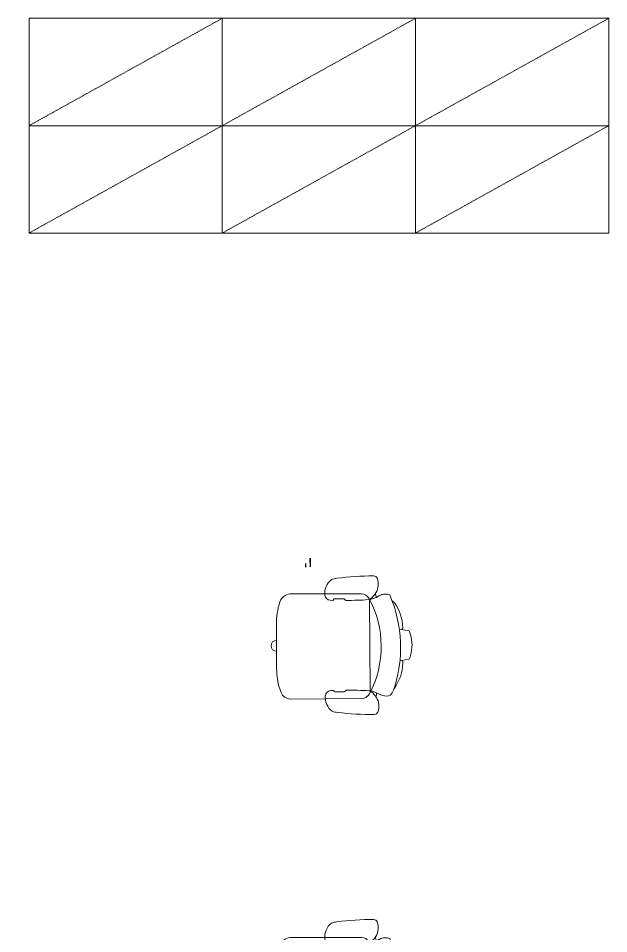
# Model space of a CAD drawing. Header units: inches. Extents: x 478327 to 492265, y -26791 to -22136.
# Drawn here: x 482295.9 to 482419.6, y -23918 to -23726.1 of the extents above; entities that cross this region are included whole.
import ezdxf

# ---------------------------------------------------------------- set-up
doc = ezdxf.new("R2010")
doc.units = ezdxf.units.IN
doc.header["$MEASUREMENT"] = 0
doc.linetypes.add('HIDDEN2', pattern=[0.1875, 0.125, -0.0625])
doc.linetypes.add('TRATTEGGIATA2', pattern=[9.525, 6.35, -3.175])
doc.layers.add('A-furniture', color=8, linetype='Continuous', lineweight=9)
doc.layers.add('I-FURN', color=1, linetype='Continuous')

# ---------------------------------------------------------------- blocks, each defined once
blk = doc.blocks.new('1505774114')
for p, q in [((381, 1577, 616), (411, 1577, 616)), ((413, 1557, 26), (395, 1557, 26)), ((2781, 1557, 26), (2799, 1557, 26)), ((2813, 1577, 616), (2783, 1577, 616)), ((381, -23, 616), (411, -23, 616)), ((413, -3, 26), (395, -3, 26)), ((2781, -3, 26), (2799, -3, 26)), ((2813, -23, 616), (2783, -23, 616))]:
    blk.add_line(p, q)
at = {"extrusion": (1.22461e-16, 1, 0)}
for centre, radius in [((-381, 586, 1577), 10.5), ((-381, 586, 1577), 8.5), ((-2813, 586, 1577), 10.5), ((-2813, 586, 1577), 8.5)]:
    blk.add_circle(centre, radius, dxfattribs=at)
at = {"extrusion": (0, -1, 0)}
for centre, radius in [((381, 586, 23), 10.5), ((381, 586, 23), 8.5), ((2813, 586, 23), 10.5), ((2813, 586, 23), 8.5)]:
    blk.add_circle(centre, radius, dxfattribs=at)
blk = doc.blocks.new('A$C6A0E07C9')
at = {"layer": 'A-furniture'}
for p, q in [((-0.2138, 0.2718), (0.1182, 0.2876)), ((-0.0121, 0.2424), (-0.025, 0.2422)), ((-0.0115, 0.2426), (-0.0121, 0.2424)), ((-0.0112, 0.2428), (-0.0115, 0.2426)), ((-0.0079, 0.2484), (-0.0112, 0.2428)), ((0.0377, 0.2515), (-0.0033, 0.2499)), ((0.0418, 0.2505), (0.045, 0.2473)), ((0.045, 0.2473), (0.0464, 0.2461)), ((0.0464, 0.2461), (0.0478, 0.2453)), ((0.0478, 0.2453), (0.0485, 0.2451)), ((0.1585, 0.2497), (0.1792, -0.1667)), ((-0.2691, 0.1773), (-0.2664, 0.2046)), ((0.3152, 0.1516), (0.3188, 0.1294)), ((0.3146, 0.1213), (0.3056, 0.1197)), ((0.3131, 0.1211), (0.3466, 0.116)), ((0.3514, 0.1128), (0.36, 0.0876)), ((0.36, 0.0876), (0.3659, 0.0513)), ((-0.2841, 0.0379), (-0.2762, 0.0438)), ((-0.2762, 0.0438), (-0.2666, 0.0462)), ((0.3659, 0.0513), (0.3636, 0.0146)), ((-0.2907, 0.0196), (-0.2893, 0.0294)), ((-0.2883, 0.01), (-0.2907, 0.0196)), ((-0.2893, 0.0294), (-0.2841, 0.0379)), ((-0.2824, 0.002), (-0.2883, 0.01)), ((-0.2739, -0.003), (-0.2824, 0.002)), ((0.3636, 0.0146), (0.3576, -0.0113)), ((-0.2641, -0.0045), (-0.2739, -0.003)), ((0.3108, -0.0224), (0.3218, -0.0234)), ((0.3197, -0.023), (0.3546, -0.0146)), ((0.3546, -0.0146), (0.3564, -0.0132)), ((0.3564, -0.0132), (0.3576, -0.0113)), ((0.2962, -0.1472), (0.2839, -0.1595)), ((-0.1895, -0.2174), (0.1433, -0.1996)), ((0.0087, -0.176), (-0.0042, -0.1772)), ((0.0094, -0.1763), (0.0087, -0.176)), ((0.0097, -0.1764), (0.0094, -0.1763)), ((0.0135, -0.1816), (0.0097, -0.1764)), ((0.0591, -0.1802), (0.0183, -0.1827)), ((0.0631, -0.1788), (0.066, -0.1753)), ((0.066, -0.1753), (0.0673, -0.174)), ((0.0673, -0.174), (0.0686, -0.173)), ((0.0686, -0.173), (0.0692, -0.1728))]:
    blk.add_line(p, q, dxfattribs=at)
for centre, radius, start, end in [((0.0065, 0.2825), 0.0635, 94.0792, 117.5938), ((0.2241, -0.8917), 1.2574, 92.3594, 100.1757), ((0.1721, 0.3454), 0.0192, 28.1256, 89.2436), ((0.1209, 0.3234), 0.0749, 330.3794, 24.513), ((0.0274, 0.2777), 0.0792, 129.4999, 189.1152), ((-0.21, 0.2233), 0.0487, 94.526, 161.0109), ((-0.0222, 0.2712), 0.0292, 192.0047, 264.4409), ((0.117, 0.2414), 0.0463, 34.0902, 88.4441), ((0.1493, 0.274), 0.0211, 279.8693, 313.3434), ((-0.2488, 0.0248), 0.4712, 334.5973, 30.9732), ((0.1866, 0.1808), 0.0779, 100.0525, 108.2672), ((0.1077, 0.3263), 0.0879, 309.6726, 333.0223), ((-1.1254, 2.7931), 2.8487, 297.1157, 298.0695), ((-0.9196, -0.0126), 1.143, 14.0931, 15.0056), ((0.2336, 0.2226), 0.0597, 72.5282, 107.7011), ((0.1951, 0.2221), 0.0806, 25.5198, 45.5387), ((-0.3014, 0.0263), 0.6141, 339.6108, 22.0467), ((0.5941, -0.0351), 0.8932, 162.1203, 164.4323), ((-0.0038, 0.2437), 0.00623, 84.8455, 131.3174), ((0.0374, 0.2414), 0.0101, 64.5281, 88.6391), ((0.0007, 1.5534), 1.3091, 272.0899, 276.676), ((0.1704, 0.2449), 0.0129, 130.1366, 158.0173), ((0.1276, 0.1249), 0.1894, 8.0925, 40.8276), ((0.1816, 0.1421), 0.4521, 175.5289, 182.0991), ((0.31, 0.1288), 0.0088, 301.088, 3.1667), ((72.2191, 3.6268), 72.5738, 182.765274, 182.924882), ((0.3467, 0.1108), 0.00513, 22.8184, 91.0076), ((0.1162, -0.0378), 0.2107, 328.6962, 1.8079), ((0.3177, -0.0315), 0.00903, 2.1237, 63.3709), ((0.0809, -0.0616), 0.3414, 182.481, 200.7553), ((0.1515, -1.4793), 1.3091, 89.0174, 93.6036), ((0.1724, -0.1915), 0.0211, 52.3501, 85.8241), ((0.197, -0.1553), 0.0211, 212.6602, 229.0352), ((-0.1856, -0.1603), 0.0572, 202.8821, 266.1169), ((0.0516, -0.2073), 0.0792, 176.5782, 236.1936), ((0.0015, -0.2058), 0.0292, 101.2525, 173.6887), ((0.0171, -0.1766), 0.00623, 234.376, 280.848), ((0.0579, -0.1702), 0.0101, 277.0543, 301.1654), ((0.138, -0.155), 0.0449, 276.7939, 330.1521), ((0.1633, -0.2919), 0.1223, 63.0548, 80.6357), ((0.1362, -0.2476), 0.0879, 32.6712, 56.0209), ((-0.9196, -0.0126), 1.143, 350.6964, 351.6126), ((0.1491, -0.2435), 0.0749, 341.1805, 35.314), ((0.3239, 0.0551), 0.2601, 246.1539, 250.8174), ((0.249, -0.1528), 0.0392, 254.2998, 275.9911), ((0.2537, -0.1401), 0.0518, 269.3553, 293.3788), ((0.0312, -0.2142), 0.0635, 248.0997, 271.6142), ((0.1312, 0.9758), 1.2574, 265.5178, 273.334), ((0.2022, -0.2604), 0.0192, 276.4498, 337.5679)]:
    blk.add_arc(centre, radius, start, end, dxfattribs=at)

msp = doc.modelspace()

# ---------------------------------------------------------------- linework, layer by layer
at = {"layer": 'A-furniture', "linetype": 'HIDDEN2'}
for p, q in [((482298.126, -23748.639, 6.93), (482338.626, -23726.139, 6.93)), ((482338.626, -23748.639, 6.93), (482379.126, -23726.139, 6.93)), ((482379.126, -23748.639, 6.93), (482419.626, -23726.139, 6.93)), ((482298.126, -23771.139, 6.93), (482338.626, -23748.639, 6.93)), ((482338.626, -23771.139, 6.93), (482379.126, -23748.639, 6.93)), ((482379.126, -23771.139, 6.93), (482419.626, -23748.639, 6.93))]:
    msp.add_line(p, q, dxfattribs=at)
at = {"layer": 'A-furniture', "elevation": 6.93}
for points in [[(482338.626, -23748.639), (482338.626, -23726.139), (482298.126, -23726.139), (482298.126, -23748.639)], [(482379.126, -23748.639), (482379.126, -23726.139), (482338.626, -23726.139), (482338.626, -23748.639)], [(482419.626, -23748.639), (482419.626, -23726.139), (482379.126, -23726.139), (482379.126, -23748.639)], [(482338.626, -23771.139), (482338.626, -23748.639), (482298.126, -23748.639), (482298.126, -23771.139)], [(482379.126, -23771.139), (482379.126, -23748.639), (482338.626, -23748.639), (482338.626, -23771.139)], [(482419.626, -23771.139), (482419.626, -23748.639), (482379.126, -23748.639), (482379.126, -23771.139)]]:
    msp.add_lwpolyline(points, close=True, dxfattribs=at)

# ---------------------------------------------------------------- block references
at = {"layer": 'A-furniture', "xscale": -45.00000000027777, "yscale": 45, "zscale": 45.00000000000001, "rotation": 183.1434728386661}
for p in [(482361.858, -23856.043, 42.607), (482361.858, -23928.043, 43.417)]:
    msp.add_blockref('A$C6A0E07C9', p, dxfattribs=at)
at = {"layer": 'I-FURN', "linetype": 'TRATTEGGIATA2', "xscale": 0.04499999998952262, "yscale": 0.04499999998952262, "zscale": 0.04499999998952262, "rotation": 90}
msp.add_blockref('1505774114', (482356.041, -23966.311, -26.437), dxfattribs=at)

doc.saveas('drawing.dxf')
